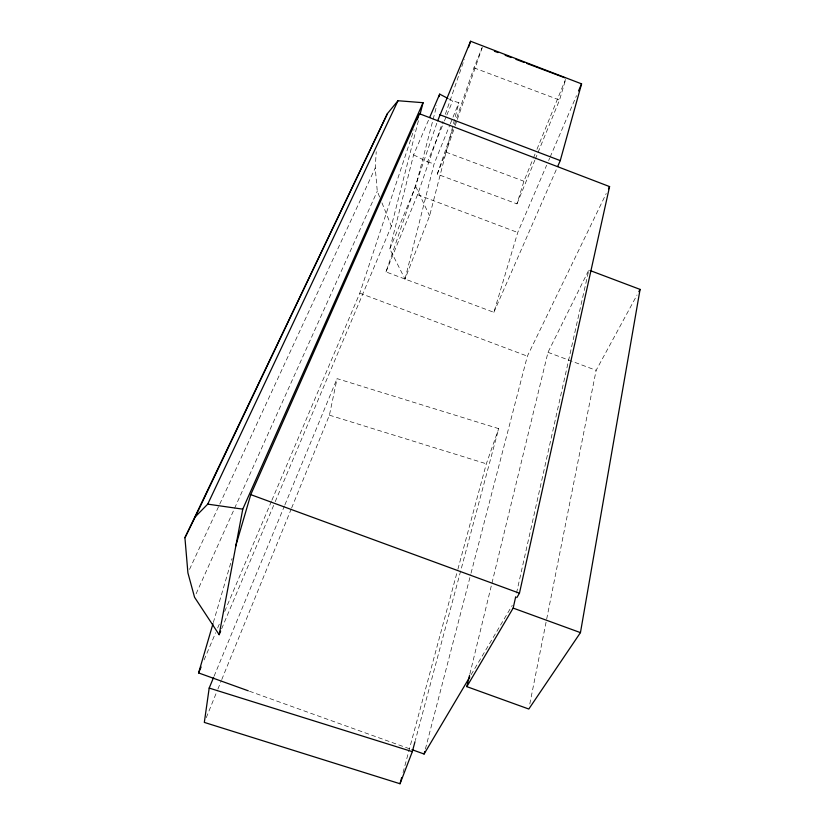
<?xml version="1.0" encoding="UTF-8"?>
<svg xmlns="http://www.w3.org/2000/svg" width="825" height="825" viewBox="0 0 825 825"><rect width="100%" height="100%" fill="white"/><g stroke="black" fill="none" stroke-linecap="round" stroke-linejoin="round"><path stroke-width="0.62" stroke-dasharray="4.12 3.09" d="M379.624 197.031L377.272 191.204L375.251 167.929L376.221 151.738M529.805 703.972L596.135 370.332L637.024 295.02M291.607 508.056L329.423 415.171L337.064 378.623L498.713 428.649L415.315 740.479M516.533 593.02L588.803 270.043L547.996 352.327L491.741 583.966M469.848 674.118L491.442 585.224M448.346 98.639L452.677 100.898L458.886 102.651L429.598 215.841L405.003 279.097L389.802 248.933L413.603 154.832L429.155 118.645M405.003 279.097L434.115 163.824L449.831 124.998M275.22 501.683L391.359 226.163L418.564 120.161M389.802 248.933L415.687 186.409L436.765 105.352M425.391 749.038L470.714 574.427M471.034 573.179L527.371 356.153L606.231 193.524M403.033 772.592L457.555 570.446M457.896 569.209L486.327 463.794L498.713 428.649M213.335 622.514L232.042 558.577M535.342 159.029L559.536 100.042L565.651 79.448M436.817 123.224L385.976 271.91L493.866 312.324L517.739 232.506L546.614 165.258M452.688 129.463L437.25 174.168L516.945 203.858L523.916 181.242L533.115 158.751M271.91 500.208L359.793 293.174L414.026 129.535M385.976 271.91L417.563 194.659L442.808 121.605M445.335 114.304L464.279 59.513M454.358 124.627L473.973 67.836L482.017 47.902M437.25 174.168L446.005 152.151L454.812 126.71M455.225 125.493L456.906 120.646M457.328 119.439L482.491 46.736M450.306 123.822L458.886 102.651M206.26 717.657L217.408 690.257M217.893 689.071L221.286 680.738M221.77 679.542L291.122 509.252M533.6 157.565L535.043 154.017M536.982 149.273L565.527 79.417M516.945 203.858L534.858 160.205M413.603 154.832L427.515 161.947L443.974 122.028M444.458 120.852L446.387 116.16M446.872 114.984L452.677 100.898M214.108 676.17L284.439 505.972M284.934 504.776L337.064 378.623M221.657 628.753L274.715 502.868M204.105 659.917L215.655 632.713M217.666 627.98L219.677 623.246M224.699 611.418L271.404 501.394M548.646 160.545L549.656 158.183M550.162 157.008L576.5 95.659M493.866 312.324L556.648 168.836M196.133 593.742L377.272 191.204M189.533 569.394L219.223 505.209M219.77 504.044L375.251 167.929M471.116 674.726L512.263 605.323M427.515 161.947L434.115 163.824M329.423 415.171L486.327 463.794M249.501 691.247L411.974 749.667M446.005 152.151L523.916 181.242M547.996 352.327L596.135 370.332M473.973 67.836L559.536 100.042M359.793 293.174L527.371 356.153M417.563 194.659L517.739 232.506M415.687 186.409L429.598 215.841M381.965 202.857L391.359 226.163"/><path stroke-width="1.24" d="M213.623 677.356L209.189 688.071L204.322 722.411L400.022 783.75L412.325 751.658L414.985 741.716M469.549 675.376L466.816 686.637L528.804 709.026L580.449 632.62L640.076 289.4L589.999 270.497M219.151 634.693L242.767 509.149L423.05 102.702L398.001 100.733L387.472 113.52L184.924 537.735L187.914 572.901L194.556 597.269L219.151 634.693L220.657 631.125M516.832 597.62L519.451 593.206L609.582 186.594L419.286 113.664L250.759 494.629L235.641 546.274M466.816 686.637L513.16 608.097L515.697 596.784M420.162 113.922L423.05 102.702M439.034 96.628L439.684 94.133L447.263 98.082M411.974 749.667L424.091 754.029L424.741 751.534M400.022 783.75L401.692 777.552M557.679 166.485L560.257 160.607L581.573 83.861L470.59 41.25L437.652 120.79M248.294 690.814L198.588 672.932L212.974 623.752M417.264 119.769L419.286 113.664M468.487 47.334L470.59 41.25M198.588 672.932L201.094 667.012M429.65 117.48L439.684 94.133M578.531 90.936L581.573 83.861M184.924 537.735L195.36 516.718L207.735 504.137L398.001 100.733M195.36 516.718L387.472 113.52M608.468 188.904L609.582 186.594M638.859 291.648L640.076 289.4M424.091 754.029L469.817 676.923M207.735 504.137L242.767 509.149M209.189 688.071L412.325 751.658M513.16 608.097L580.449 632.62M250.759 494.629L519.451 593.206M494.423 51.233L498.001 52.583M505.158 55.285L511.129 57.533M515.903 59.328L524.246 62.483M526.639 63.381L564.816 77.777M439.735 114.696L560.257 160.607"/></g></svg>
